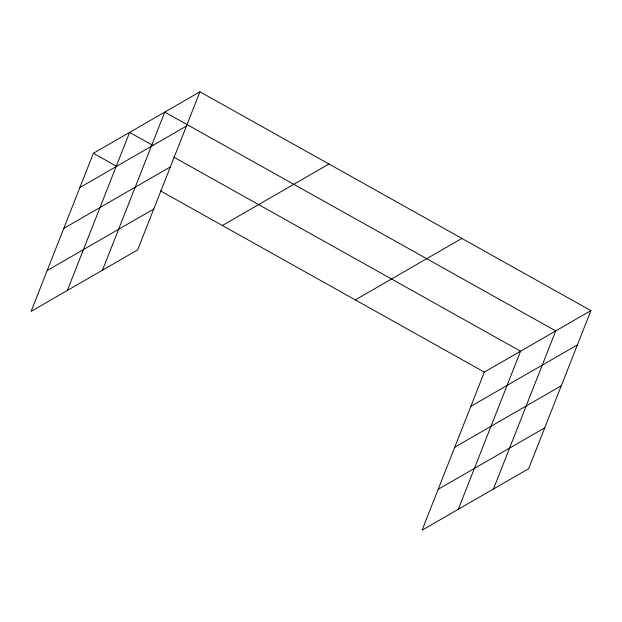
<?xml version="1.0" encoding="UTF-8"?>
<svg xmlns="http://www.w3.org/2000/svg" width="622" height="622" viewBox="0 0 622 622"><rect width="100%" height="100%" fill="white"/><g stroke="black" fill="none" stroke-linecap="round" stroke-linejoin="round"><path stroke-width="0.93" d="M199.934 91.807L93.37 153.292L31.1 311.373L137.664 249.888L199.934 91.807L590.9 310.627L528.63 468.708L422.066 530.193L484.336 372.111L590.9 310.627M67.331 290.474L129.601 132.385L153.059 145.517M102.498 270.181L164.768 112.1L555.734 330.912L493.464 489.001M458.297 509.286L520.567 351.205L174.005 157.242M79.888 187.525L186.452 126.041M63.786 228.398L170.35 166.914M47.202 270.508L153.758 209.023M222.388 225.498L328.952 164.014M355.317 299.897L461.882 238.413M470.854 406.337L577.418 344.852M454.752 447.21L561.316 385.726M438.168 489.32L544.732 427.835M93.37 153.292L116.827 166.424M160.39 190.806L484.336 372.111"/></g></svg>
